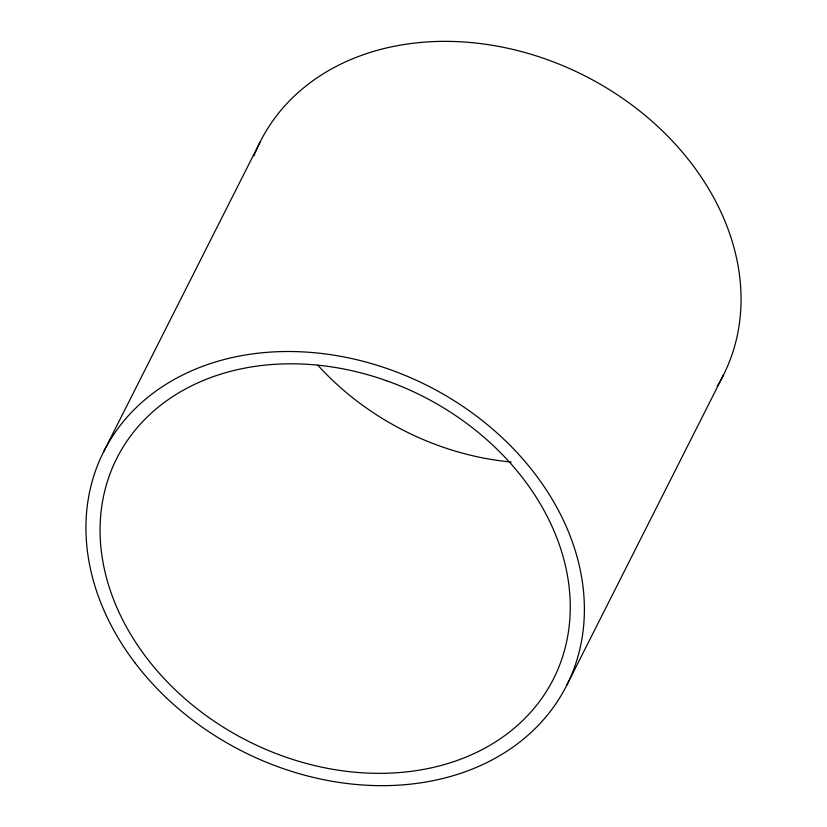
<?xml version="1.0" encoding="UTF-8"?>
<svg xmlns="http://www.w3.org/2000/svg" width="827" height="827" viewBox="0 0 827 827"><rect width="100%" height="100%" fill="white"/><g stroke="black" fill="none" stroke-linecap="round" stroke-linejoin="round"><path stroke-width="1.24" d="M103.53 451.987L260.205 141.83M566.795 685.169L723.47 375.013M511.282 462.035A244.627 193.291 26.8 0 1 317.795 365.152M255.378 152.364A259.316 204.9 26.8 0 1 584.534 75.691A259.316 204.9 26.8 0 1 717.236 386.281M253.93 155.952A259.316 204.9 26.8 0 1 254.892 153.553M386.674 380.771L379.448 378.301A244.627 193.291 26.8 0 0 110.529 472.486A244.627 193.291 26.8 0 0 241.587 737.767L248.41 741.302A244.627 193.291 26.8 0 0 559.796 664.67A244.627 193.291 26.8 0 0 386.674 380.771M134.935 662.758A259.316 204.9 26.8 0 0 563.797 690.865A259.316 204.9 26.8 0 0 306.765 352.116A259.316 204.9 26.8 0 0 134.935 662.758"/></g></svg>
